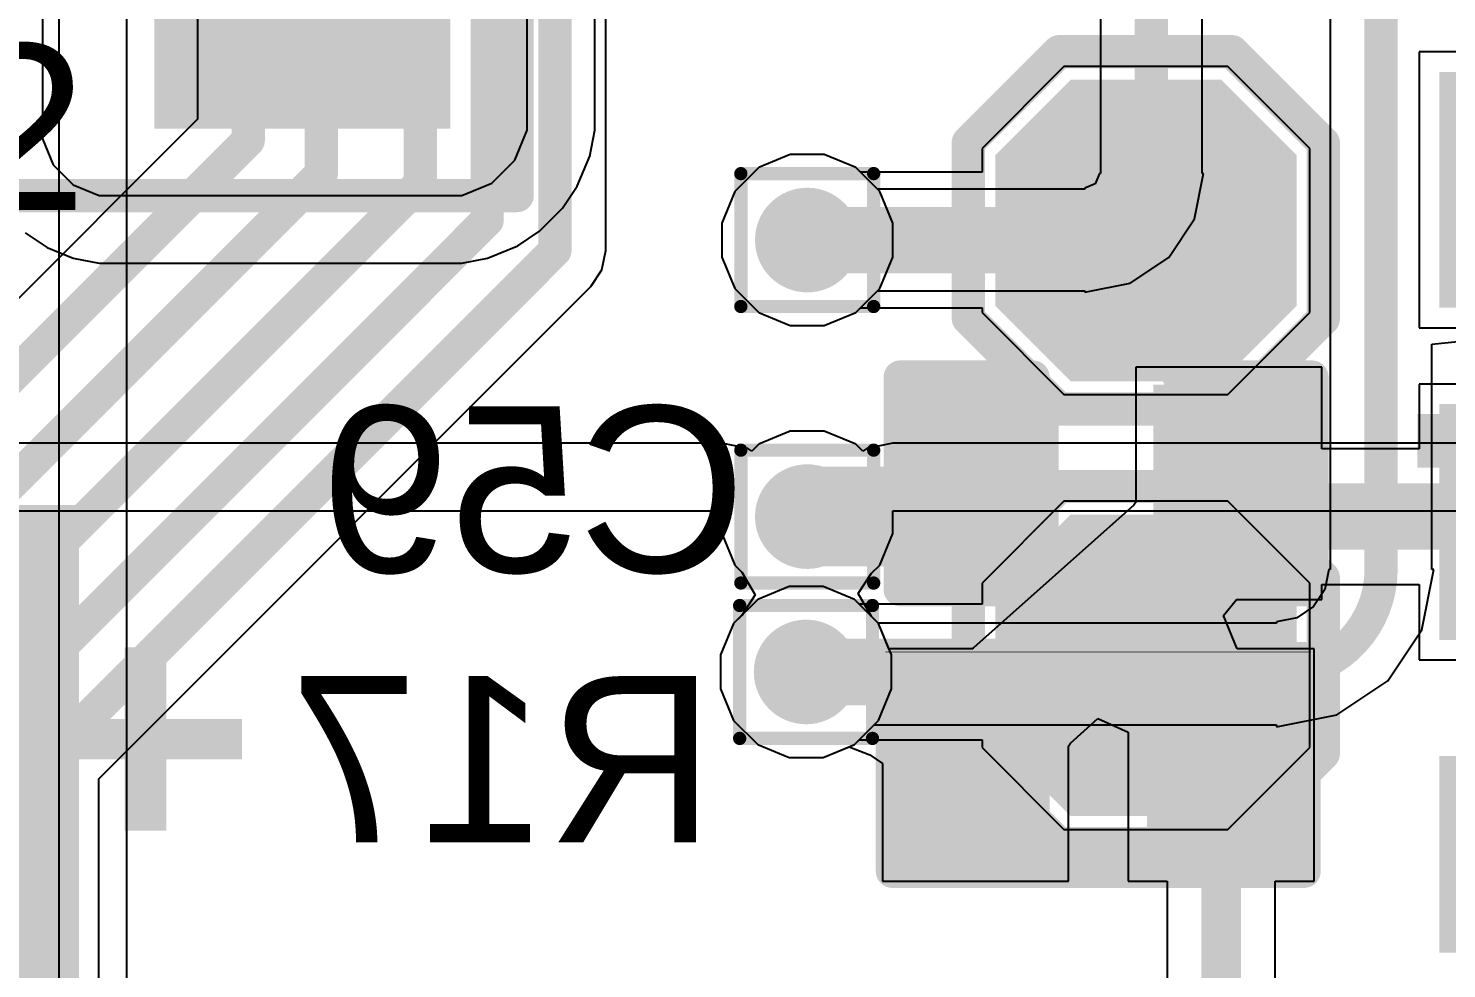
# Model space of a CAD drawing. Header units: inches. Extents: x -12 to 5355, y -7 to 5366.
# Drawn here: x 14.37 to 19.8, y 21.73 to 25.32 of the extents above; entities that cross this region are included whole.
import ezdxf

# ---------------------------------------------------------------- set-up
doc = ezdxf.new("R2010")
doc.units = ezdxf.units.IN
for name, color, linetype in [('BOTTOM LAYER', 5, 'Continuous'), ('Bottom Overlay', 54, 'Continuous'), ('Bottom Paste', 16, 'Continuous'), ('Bottom Solder', 6, 'Continuous'), ('Drill Drawing', 1, 'Continuous'), ('GROUND1', 16, 'Continuous'), ('GROUND2', 156, 'Continuous'), ('POWER', 76, 'Continuous'), ('SIGNAL', 90, 'Continuous'), ('TOP LAYER', 1, 'Continuous'), ('Top Overlay', 2, 'Continuous'), ('Top Paste', 8, 'Continuous'), ('Top Solder', 216, 'Continuous'), ('Via Holes', 16, 'Continuous')]:
    doc.layers.add(name, color=color, linetype=linetype)
doc.styles.add('Arial', font='', dxfattribs={"height": 0.2})
doc.styles.add('Arial Black_Bold', font='', dxfattribs={"height": 0.2})
doc.styles.add('Arial_Bold', font='', dxfattribs={"height": 0.2})
doc.styles.get('Arial').set_extended_font_data('Arial')
doc.styles.get('Arial Black_Bold').set_extended_font_data('Arial Black', bold=True)
doc.styles.get('Arial_Bold').set_extended_font_data('Arial', bold=True)

# ---------------------------------------------------------------- blocks, each defined once
blk = doc.blocks.new('T____________0_5___3')
at = {"layer": 'TOP LAYER'}
blk.add_hatch(color=1, dxfattribs=at).paths.add_polyline_path([(0.25, 0.5), (-0.25, 0.5), (-0.5, 0.25), (-0.5, -0.25), (-0.25, -0.5), (0.25, -0.5), (0.5, -0.25), (0.5, 0.25)])
at = {"layer": 'Top Paste'}
blk.add_hatch(color=8, dxfattribs=at).paths.add_polyline_path([(0.25, 0.5), (-0.25, 0.5), (-0.5, 0.25), (-0.5, -0.25), (-0.25, -0.5), (0.25, -0.5), (0.5, -0.25), (0.5, 0.25)])
at = {"layer": 'Top Solder'}
blk.add_hatch(color=216, dxfattribs=at).paths.add_polyline_path([(0.2881, 0.5762), (-0.2881, 0.5762), (-0.5762, 0.2881), (-0.5762, -0.2881), (-0.2881, -0.5762), (0.2881, -0.5762), (0.5762, -0.2881), (0.5762, 0.2881)])
at = {"layer": 'Top Overlay'}
for points in [[(-0.3355, 0.6795, 0.127, 0.127, 0), (-0.6819, 0.3332, 0.127, 0.127, 0)], [(-0.3355, 0.6795, 0.127, 0.127, 0), (0.3365, 0.6795, 0.127, 0.127, 0)], [(0.3365, 0.6795, 0.127, 0.127, 0), (0.6836, 0.3324, 0.127, 0.127, 0)], [(-0.6819, 0.3332, 0.127, 0.127, 0), (-0.6819, -0.3341, 0.127, 0.127, 0)], [(0.6836, 0.3324, 0.127, 0.127, 0), (0.6836, -0.3298, 0.127, 0.127, 0)], [(-0.6819, -0.3341, 0.127, 0.127, 0), (-0.3374, -0.6786, 0.127, 0.127, 0)], [(0.6836, -0.3298, 0.127, 0.127, 0), (0.3349, -0.6786, 0.127, 0.127, 0)], [(-0.3374, -0.6786, 0.127, 0.127, 0), (0.3349, -0.6786, 0.127, 0.127, 0)]]:
    blk.add_lwpolyline(points, format="xyseb", dxfattribs=at)
for points in [[(-0.3673, 0.6795, 0.0635, 0.0635, 1), (-0.3038, 0.6795, 0.0635, 0.0635, 1)], [(-0.3673, 0.6795, 0.0635, 0.0635, 1), (-0.3038, 0.6795, 0.0635, 0.0635, 1)], [(0.3047, 0.6795, 0.0635, 0.0635, 1), (0.3682, 0.6795, 0.0635, 0.0635, 1)], [(0.3047, 0.6795, 0.0635, 0.0635, 1), (0.3682, 0.6795, 0.0635, 0.0635, 1)], [(-0.7136, 0.3332, 0.0635, 0.0635, 1), (-0.6501, 0.3332, 0.0635, 0.0635, 1)], [(-0.7136, 0.3332, 0.0635, 0.0635, 1), (-0.6501, 0.3332, 0.0635, 0.0635, 1)], [(0.6519, 0.3324, 0.0635, 0.0635, 1), (0.7154, 0.3324, 0.0635, 0.0635, 1)], [(0.6519, 0.3324, 0.0635, 0.0635, 1), (0.7154, 0.3324, 0.0635, 0.0635, 1)], [(-0.7136, -0.3341, 0.0635, 0.0635, 1), (-0.6501, -0.3341, 0.0635, 0.0635, 1)], [(-0.7136, -0.3341, 0.0635, 0.0635, 1), (-0.6501, -0.3341, 0.0635, 0.0635, 1)], [(0.6519, -0.3298, 0.0635, 0.0635, 1), (0.7154, -0.3298, 0.0635, 0.0635, 1)], [(0.6519, -0.3298, 0.0635, 0.0635, 1), (0.7154, -0.3298, 0.0635, 0.0635, 1)], [(-0.3691, -0.6786, 0.0635, 0.0635, 1), (-0.3056, -0.6786, 0.0635, 0.0635, 1)], [(-0.3691, -0.6786, 0.0635, 0.0635, 1), (-0.3056, -0.6786, 0.0635, 0.0635, 1)], [(0.3031, -0.6786, 0.0635, 0.0635, 1), (0.3666, -0.6786, 0.0635, 0.0635, 1)], [(0.3031, -0.6786, 0.0635, 0.0635, 1), (0.3666, -0.6786, 0.0635, 0.0635, 1)]]:
    blk.add_lwpolyline(points, format="xyseb", close=True, dxfattribs=at)
blk = doc.blocks.new('T____________0_5___4')
at = {"layer": 'TOP LAYER'}
blk.add_hatch(color=1, dxfattribs=at).paths.add_polyline_path([(0.25, 0.5), (-0.25, 0.5), (-0.5, 0.25), (-0.5, -0.25), (-0.25, -0.5), (0.25, -0.5), (0.5, -0.25), (0.5, 0.25)])
at = {"layer": 'Top Paste'}
blk.add_hatch(color=8, dxfattribs=at).paths.add_polyline_path([(0.25, 0.5), (-0.25, 0.5), (-0.5, 0.25), (-0.5, -0.25), (-0.25, -0.5), (0.25, -0.5), (0.5, -0.25), (0.5, 0.25)])
at = {"layer": 'Top Solder'}
blk.add_hatch(color=216, dxfattribs=at).paths.add_polyline_path([(0.2881, 0.5762), (-0.2881, 0.5762), (-0.5762, 0.2881), (-0.5762, -0.2881), (-0.2881, -0.5762), (0.2881, -0.5762), (0.5762, -0.2881), (0.5762, 0.2881)])
at = {"layer": 'Top Overlay'}
for points in [[(-0.3355, 0.6795, 0.127, 0.127, 0), (-0.6819, 0.3332, 0.127, 0.127, 0)], [(-0.3355, 0.6795, 0.127, 0.127, 0), (0.3365, 0.6795, 0.127, 0.127, 0)], [(0.3365, 0.6795, 0.127, 0.127, 0), (0.6836, 0.3324, 0.127, 0.127, 0)], [(-0.6819, 0.3332, 0.127, 0.127, 0), (-0.6819, -0.3341, 0.127, 0.127, 0)], [(0.6836, 0.3324, 0.127, 0.127, 0), (0.6836, -0.3298, 0.127, 0.127, 0)], [(-0.6819, -0.3341, 0.127, 0.127, 0), (-0.3374, -0.6786, 0.127, 0.127, 0)], [(0.6836, -0.3298, 0.127, 0.127, 0), (0.3349, -0.6786, 0.127, 0.127, 0)], [(-0.3374, -0.6786, 0.127, 0.127, 0), (0.3349, -0.6786, 0.127, 0.127, 0)]]:
    blk.add_lwpolyline(points, format="xyseb", dxfattribs=at)
for points in [[(-0.3673, 0.6795, 0.0635, 0.0635, 1), (-0.3038, 0.6795, 0.0635, 0.0635, 1)], [(-0.3673, 0.6795, 0.0635, 0.0635, 1), (-0.3038, 0.6795, 0.0635, 0.0635, 1)], [(0.3047, 0.6795, 0.0635, 0.0635, 1), (0.3682, 0.6795, 0.0635, 0.0635, 1)], [(0.3047, 0.6795, 0.0635, 0.0635, 1), (0.3682, 0.6795, 0.0635, 0.0635, 1)], [(-0.7136, 0.3332, 0.0635, 0.0635, 1), (-0.6501, 0.3332, 0.0635, 0.0635, 1)], [(-0.7136, 0.3332, 0.0635, 0.0635, 1), (-0.6501, 0.3332, 0.0635, 0.0635, 1)], [(0.6519, 0.3324, 0.0635, 0.0635, 1), (0.7154, 0.3324, 0.0635, 0.0635, 1)], [(0.6519, 0.3324, 0.0635, 0.0635, 1), (0.7154, 0.3324, 0.0635, 0.0635, 1)], [(-0.7136, -0.3341, 0.0635, 0.0635, 1), (-0.6501, -0.3341, 0.0635, 0.0635, 1)], [(-0.7136, -0.3341, 0.0635, 0.0635, 1), (-0.6501, -0.3341, 0.0635, 0.0635, 1)], [(0.6519, -0.3298, 0.0635, 0.0635, 1), (0.7154, -0.3298, 0.0635, 0.0635, 1)], [(0.6519, -0.3298, 0.0635, 0.0635, 1), (0.7154, -0.3298, 0.0635, 0.0635, 1)], [(-0.3691, -0.6786, 0.0635, 0.0635, 1), (-0.3056, -0.6786, 0.0635, 0.0635, 1)], [(-0.3691, -0.6786, 0.0635, 0.0635, 1), (-0.3056, -0.6786, 0.0635, 0.0635, 1)], [(0.3031, -0.6786, 0.0635, 0.0635, 1), (0.3666, -0.6786, 0.0635, 0.0635, 1)], [(0.3031, -0.6786, 0.0635, 0.0635, 1), (0.3666, -0.6786, 0.0635, 0.0635, 1)]]:
    blk.add_lwpolyline(points, format="xyseb", close=True, dxfattribs=at)
blk = doc.blocks.new('R___0402_B_27')
at = {"layer": 'BOTTOM LAYER'}
for points in [[(-0.2413, 0.3175), (-0.2413, -0.3175), (-0.6985, -0.3175), (-0.6985, 0.3175)], [(0.6985, 0.3175), (0.6985, -0.3175), (0.2413, -0.3175), (0.2413, 0.3175)]]:
    blk.add_hatch(color=5, dxfattribs=at).paths.add_polyline_path(points)
at = {"layer": 'Bottom Paste'}
for points in [[(-0.2413, 0.3175), (-0.2413, -0.3175), (-0.6985, -0.3175), (-0.6985, 0.3175)], [(0.6985, 0.3175), (0.6985, -0.3175), (0.2413, -0.3175), (0.2413, 0.3175)]]:
    blk.add_hatch(color=16, dxfattribs=at).paths.add_polyline_path(points)
at = {"layer": 'Bottom Solder'}
for points in [[(-0.1863, 0.3725), (-0.1863, -0.3725), (-0.7535, -0.3725), (-0.7535, 0.3725)], [(0.7535, 0.3725), (0.7535, -0.3725), (0.1863, -0.3725), (0.1863, 0.3725)]]:
    blk.add_hatch(color=6, dxfattribs=at).paths.add_polyline_path(points)
at = {"layer": 'Bottom Overlay'}
for points in [[(-0.7874, -0.4064, 0.127, 0.127, 0), (-0.7874, 0.4064, 0.127, 0.127, 0)], [(-0.7874, 0.4064, 0.127, 0.127, 0), (0.7874, 0.4064, 0.127, 0.127, 0)], [(0.7874, -0.4064, 0.127, 0.127, 0), (0.7874, 0.4064, 0.127, 0.127, 0)], [(-0.8128, 0.4318, 0.00323, 0.00323, 0), (0.8128, 0.4318, 0.00323, 0.00323, 0)], [(-0.7874, -0.4064, 0.127, 0.127, 0), (0.7874, -0.4064, 0.127, 0.127, 0)]]:
    blk.add_lwpolyline(points, format="xyseb", dxfattribs=at)
for points in [[(-0.8191, 0.4064, 0.0635, 0.0635, 1), (-0.7556, 0.4064, 0.0635, 0.0635, 1)], [(-0.8191, 0.4064, 0.0635, 0.0635, 1), (-0.7556, 0.4064, 0.0635, 0.0635, 1)], [(0.7556, 0.4064, 0.0635, 0.0635, 1), (0.8191, 0.4064, 0.0635, 0.0635, 1)], [(0.7556, 0.4064, 0.0635, 0.0635, 1), (0.8191, 0.4064, 0.0635, 0.0635, 1)], [(-0.8136, 0.4318, 0.00161, 0.00161, 1), (-0.812, 0.4318, 0.00161, 0.00161, 1)], [(0.812, 0.4318, 0.00161, 0.00161, 1), (0.8136, 0.4318, 0.00161, 0.00161, 1)], [(-0.8191, -0.4064, 0.0635, 0.0635, 1), (-0.7556, -0.4064, 0.0635, 0.0635, 1)], [(-0.8191, -0.4064, 0.0635, 0.0635, 1), (-0.7556, -0.4064, 0.0635, 0.0635, 1)], [(0.7556, -0.4064, 0.0635, 0.0635, 1), (0.8191, -0.4064, 0.0635, 0.0635, 1)], [(0.7556, -0.4064, 0.0635, 0.0635, 1), (0.8191, -0.4064, 0.0635, 0.0635, 1)]]:
    blk.add_lwpolyline(points, format="xyseb", close=True, dxfattribs=at)
blk = doc.blocks.new('XFL4020_102MEC_B_32')
at = {"layer": 'BOTTOM LAYER'}
for points in [[(-1.675, 1.7), (-0.695, 1.7), (-0.695, -1.7), (-1.675, -1.7)], [(0.695, 1.7), (1.675, 1.7), (1.675, -1.7), (0.695, -1.7)]]:
    blk.add_hatch(color=5, dxfattribs=at).paths.add_polyline_path(points)
at = {"layer": 'Bottom Paste'}
for points in [[(-1.675, 1.7), (-0.695, 1.7), (-0.695, -1.7), (-1.675, -1.7)], [(0.695, 1.7), (1.675, 1.7), (1.675, -1.7), (0.695, -1.7)]]:
    blk.add_hatch(color=16, dxfattribs=at).paths.add_polyline_path(points)
at = {"layer": 'Bottom Solder'}
for points in [[(-1.7512, 1.7762), (-0.6188, 1.7762), (-0.6188, -1.7762), (-1.7512, -1.7762)], [(0.6188, 1.7762), (1.7512, 1.7762), (1.7512, -1.7762), (0.6188, -1.7762)]]:
    blk.add_hatch(color=6, dxfattribs=at).paths.add_polyline_path(points)
at = {"layer": 'Bottom Overlay'}
for points in [[(-2.032, 2.032, 0.127, 0.127, 0), (2.0066, 2.032, 0.127, 0.127, 0)], [(-2.032, 2.032, 0.127, 0.127, 0), (-2.032, -2.032, 0.127, 0.127, 0)], [(2.0066, -2.032, 0.127, 0.127, 0), (2.0066, 2.032, 0.127, 0.127, 0)], [(-2.032, -2.032, 0.127, 0.127, 0), (2.0066, -2.032, 0.127, 0.127, 0)]]:
    blk.add_lwpolyline(points, format="xyseb", dxfattribs=at)
for points in [[(-2.0638, 2.032, 0.0635, 0.0635, 1), (-2.0002, 2.032, 0.0635, 0.0635, 1)], [(-2.0638, 2.032, 0.0635, 0.0635, 1), (-2.0002, 2.032, 0.0635, 0.0635, 1)], [(1.9748, 2.032, 0.0635, 0.0635, 1), (2.0383, 2.032, 0.0635, 0.0635, 1)], [(1.9748, 2.032, 0.0635, 0.0635, 1), (2.0383, 2.032, 0.0635, 0.0635, 1)], [(-2.0637, -2.032, 0.0635, 0.0635, 1), (-2.0002, -2.032, 0.0635, 0.0635, 1)], [(-2.0637, -2.032, 0.0635, 0.0635, 1), (-2.0002, -2.032, 0.0635, 0.0635, 1)], [(1.9748, -2.032, 0.0635, 0.0635, 1), (2.0383, -2.032, 0.0635, 0.0635, 1)], [(1.9748, -2.032, 0.0635, 0.0635, 1), (2.0383, -2.032, 0.0635, 0.0635, 1)]]:
    blk.add_lwpolyline(points, format="xyseb", close=True, dxfattribs=at)
blk = doc.blocks.new('XUNPU_SMN_303_B_54')
at = {"layer": 'Bottom Solder'}
for points in [[(-2.0908, -6.0732), (-1.1892, -6.0732), (-1.1892, -7.4748), (-2.0908, -7.4748)], [(-0.8208, -6.0732), (0.0808, -6.0732), (0.0808, -7.4748), (-0.8208, -7.4748)], [(0.5242, -6.0732), (1.2758, -6.0732), (1.2758, -7.4748), (0.5242, -7.4748)]]:
    blk.add_hatch(color=6, dxfattribs=at).paths.add_polyline_path(points)
blk = doc.blocks.new('DO_214AC_SMA__55')
at = {"layer": 'TOP LAYER'}
blk.add_hatch(color=1, dxfattribs=at).paths.add_polyline_path([(1.3778, 1.1516), (3.3778, 1.1516), (3.3778, -0.9484), (1.3778, -0.9484)])
at = {"layer": 'Top Paste'}
blk.add_hatch(color=8, dxfattribs=at).paths.add_polyline_path([(1.3778, 1.1516), (3.3778, 1.1516), (3.3778, -0.9484), (1.3778, -0.9484)])
at = {"layer": 'Top Solder'}
blk.add_hatch(color=216, dxfattribs=at).paths.add_polyline_path([(1.3016, 1.2278), (3.454, 1.2278), (3.454, -1.0246), (1.3016, -1.0246)])
at = {"layer": 'Top Overlay', "style": 'Arial_Bold'}
blk.add_text('+', height=1, rotation=90, dxfattribs=at).set_placement((4.191, -0.0762))
blk = doc.blocks.new('____0402_B_57')
at = {"layer": 'BOTTOM LAYER'}
for points in [[(-0.2413, 0.3175), (-0.2413, -0.3175), (-0.6985, -0.3175), (-0.6985, 0.3175)], [(0.6985, 0.3175), (0.6985, -0.3175), (0.2413, -0.3175), (0.2413, 0.3175)]]:
    blk.add_hatch(color=5, dxfattribs=at).paths.add_polyline_path(points)
at = {"layer": 'Bottom Paste'}
for points in [[(-0.2413, 0.3175), (-0.2413, -0.3175), (-0.6985, -0.3175), (-0.6985, 0.3175)], [(0.6985, 0.3175), (0.6985, -0.3175), (0.2413, -0.3175), (0.2413, 0.3175)]]:
    blk.add_hatch(color=16, dxfattribs=at).paths.add_polyline_path(points)
at = {"layer": 'Bottom Solder'}
for points in [[(-0.1813, 0.3775), (-0.1813, -0.3775), (-0.7585, -0.3775), (-0.7585, 0.3775)], [(0.7585, 0.3775), (0.7585, -0.3775), (0.1813, -0.3775), (0.1813, 0.3775)]]:
    blk.add_hatch(color=6, dxfattribs=at).paths.add_polyline_path(points)
at = {"layer": 'Bottom Overlay'}
for points in [[(-0.7874, -0.4064, 0.127, 0.127, 0), (-0.7874, 0.4064, 0.127, 0.127, 0)], [(-0.7874, 0.4064, 0.127, 0.127, 0), (-0.2794, 0.4064, 0.127, 0.127, 0)], [(0.2794, 0.4064, 0.127, 0.127, 0), (0.7874, 0.4064, 0.127, 0.127, 0)], [(0.7874, -0.4064, 0.127, 0.127, 0), (0.7874, 0.4064, 0.127, 0.127, 0)], [(-0.7874, -0.4064, 0.127, 0.127, 0), (-0.2794, -0.4064, 0.127, 0.127, 0)], [(0.2794, -0.4064, 0.127, 0.127, 0), (0.7874, -0.4064, 0.127, 0.127, 0)]]:
    blk.add_lwpolyline(points, format="xyseb", dxfattribs=at)
for points in [[(-0.8191, 0.4064, 0.0635, 0.0635, 1), (-0.7556, 0.4064, 0.0635, 0.0635, 1)], [(-0.8191, 0.4064, 0.0635, 0.0635, 1), (-0.7556, 0.4064, 0.0635, 0.0635, 1)], [(-0.3111, 0.4064, 0.0635, 0.0635, 1), (-0.2477, 0.4064, 0.0635, 0.0635, 1)], [(0.2477, 0.4064, 0.0635, 0.0635, 1), (0.3111, 0.4064, 0.0635, 0.0635, 1)], [(0.7556, 0.4064, 0.0635, 0.0635, 1), (0.8191, 0.4064, 0.0635, 0.0635, 1)], [(0.7556, 0.4064, 0.0635, 0.0635, 1), (0.8191, 0.4064, 0.0635, 0.0635, 1)], [(-0.8191, -0.4064, 0.0635, 0.0635, 1), (-0.7556, -0.4064, 0.0635, 0.0635, 1)], [(-0.8191, -0.4064, 0.0635, 0.0635, 1), (-0.7556, -0.4064, 0.0635, 0.0635, 1)], [(-0.3111, -0.4064, 0.0635, 0.0635, 1), (-0.2477, -0.4064, 0.0635, 0.0635, 1)], [(0.2477, -0.4064, 0.0635, 0.0635, 1), (0.3111, -0.4064, 0.0635, 0.0635, 1)], [(0.7556, -0.4064, 0.0635, 0.0635, 1), (0.8191, -0.4064, 0.0635, 0.0635, 1)], [(0.7556, -0.4064, 0.0635, 0.0635, 1), (0.8191, -0.4064, 0.0635, 0.0635, 1)]]:
    blk.add_lwpolyline(points, format="xyseb", close=True, dxfattribs=at)

msp = doc.modelspace()

# ---------------------------------------------------------------- hatches: boundary and pattern name
at = {"layer": 'BOTTOM LAYER'}
h = msp.add_hatch(color=5, dxfattribs=at)
edge = h.paths.add_edge_path()
edge.add_arc((17.3527, 24.511), 0.2, 0, 360)
h = msp.add_hatch(color=5, dxfattribs=at)
edge = h.paths.add_edge_path()
edge.add_arc((17.3527, 23.4539), 0.2, 0, 360)
h = msp.add_hatch(color=5, dxfattribs=at)
edge = h.paths.add_edge_path()
edge.add_arc((17.3482, 22.86), 0.2, 0, 360)
at = {"layer": 'GROUND1'}
h = msp.add_hatch(color=16, dxfattribs=at)
edge = h.paths.add_edge_path()
edge.add_arc((17.3527, 24.511), 0.2, 0, 360)
h = msp.add_hatch(color=16, dxfattribs=at)
edge = h.paths.add_edge_path()
edge.add_arc((17.3527, 23.4539), 0.2, 0, 360)
h = msp.add_hatch(color=16, dxfattribs=at)
edge = h.paths.add_edge_path()
edge.add_arc((17.3482, 22.86), 0.2, 0, 360)
at = {"layer": 'GROUND2'}
h = msp.add_hatch(color=156, dxfattribs=at)
edge = h.paths.add_edge_path()
edge.add_arc((17.3527, 24.511), 0.2, 0, 360)
h = msp.add_hatch(color=156, dxfattribs=at)
edge = h.paths.add_edge_path()
edge.add_arc((17.3527, 23.4539), 0.2, 0, 360)
h = msp.add_hatch(color=156, dxfattribs=at)
edge = h.paths.add_edge_path()
edge.add_arc((17.3482, 22.86), 0.2, 0, 360)
at = {"layer": 'POWER'}
h = msp.add_hatch(color=76, dxfattribs=at)
edge = h.paths.add_edge_path()
edge.add_arc((17.3527, 24.511), 0.2, 0, 360)
h = msp.add_hatch(color=76, dxfattribs=at)
edge = h.paths.add_edge_path()
edge.add_arc((17.3527, 23.4539), 0.2, 0, 360)
h = msp.add_hatch(color=76, dxfattribs=at)
edge = h.paths.add_edge_path()
edge.add_arc((17.3482, 22.86), 0.2, 0, 360)
at = {"layer": 'SIGNAL'}
h = msp.add_hatch(color=90, dxfattribs=at)
edge = h.paths.add_edge_path()
edge.add_arc((17.3527, 24.511), 0.2, 0, 360)
h = msp.add_hatch(color=90, dxfattribs=at)
edge = h.paths.add_edge_path()
edge.add_arc((17.3527, 23.4539), 0.2, 0, 360)
h = msp.add_hatch(color=90, dxfattribs=at)
edge = h.paths.add_edge_path()
edge.add_arc((17.3482, 22.86), 0.2, 0, 360)
at = {"layer": 'TOP LAYER'}
h = msp.add_hatch(color=1, dxfattribs=at)
edge = h.paths.add_edge_path()
edge.add_arc((17.3527, 24.511), 0.2, 0, 360)
h = msp.add_hatch(color=1, dxfattribs=at)
edge = h.paths.add_edge_path()
edge.add_arc((17.3527, 23.4539), 0.2, 0, 360)
h = msp.add_hatch(color=1, dxfattribs=at)
edge = h.paths.add_edge_path()
edge.add_arc((17.3482, 22.86), 0.2, 0, 360)
at = {"layer": 'Via Holes'}
h = msp.add_hatch(color=7, dxfattribs=at)
edge = h.paths.add_edge_path()
edge.add_arc((17.3527, 24.511), 0.1, 0, 360)
h = msp.add_hatch(color=7, dxfattribs=at)
edge = h.paths.add_edge_path()
edge.add_arc((17.3527, 23.4539), 0.1, 0, 360)
h = msp.add_hatch(color=7, dxfattribs=at)
edge = h.paths.add_edge_path()
edge.add_arc((17.3482, 22.86), 0.1, 0, 360)

# ---------------------------------------------------------------- linework, layer by layer
at = {"layer": 'BOTTOM LAYER'}
for p, q in [((16.2814, 24.9936), (16.2814, 30.72)), ((16.5404, 24.9936), (16.5404, 30.72)), ((14.4272, 28.5496), (14.4272, 24.952)), ((21.2478, 25.2299), (19.6938, 25.2299)), ((19.6938, 25.2299), (19.6938, 24.1759)), ((16.2814, 24.9314), (16.2814, 24.9936)), ((16.2814, 24.9936), (16.2814, 24.9936)), ((16.5404, 24.9314), (16.5404, 24.9936)), ((16.5404, 24.9936), (16.5404, 24.9936)), ((14.4272, 24.952), (14.4272, 24.8981)), ((16.2338, 24.8166), (16.2814, 24.9314)), ((16.5207, 24.8323), (16.5404, 24.9314)), ((14.4272, 24.8981), (14.4684, 24.7985)), ((14.4684, 24.7985), (14.5446, 24.7224)), ((16.1459, 24.7287), (16.2338, 24.8166)), ((16.4731, 24.7175), (16.5207, 24.8323)), ((17.2876, 24.838), (17.1675, 24.7882)), ((17.4177, 24.838), (17.2876, 24.838)), ((17.5379, 24.7882), (17.4177, 24.838)), ((17.1675, 24.7882), (17.0755, 24.6962)), ((17.6299, 24.6962), (17.5379, 24.7882)), ((14.5446, 24.7224), (14.6442, 24.6811)), ((16.0311, 24.6811), (16.1459, 24.7287)), ((16.417, 24.6335), (16.4731, 24.7175)), ((17.0755, 24.6962), (17.0257, 24.576)), ((17.6797, 24.576), (17.6299, 24.6962)), ((14.6442, 24.6811), (14.698, 24.6811)), ((14.698, 24.6811), (14.698, 24.6811)), ((14.698, 24.6811), (15.9689, 24.6811)), ((15.9689, 24.6811), (16.0311, 24.6811)), ((16.3291, 24.5456), (16.417, 24.6335)), ((17.0257, 24.576), (17.0257, 24.446)), ((17.6797, 24.446), (17.6797, 24.576)), ((14.3615, 24.5392), (14.4455, 24.4831)), ((16.245, 24.4894), (16.3291, 24.5456)), ((14.4455, 24.4831), (14.4455, 24.4831)), ((14.4455, 24.4831), (14.5451, 24.4419)), ((16.1302, 24.4419), (16.245, 24.4894)), ((14.5451, 24.4419), (14.6442, 24.4221)), ((14.6442, 24.4221), (14.6981, 24.4221)), ((14.6981, 24.4221), (15.9689, 24.4221)), ((15.9689, 24.4221), (16.0311, 24.4221)), ((16.0311, 24.4221), (16.1302, 24.4419)), ((16.1302, 24.4419), (16.1302, 24.4419)), ((17.0257, 24.446), (17.0755, 24.3258)), ((17.6299, 24.3258), (17.6797, 24.446)), ((17.0755, 24.3258), (17.1675, 24.2338)), ((17.5379, 24.2338), (17.6299, 24.3258)), ((17.1675, 24.2338), (17.2876, 24.184)), ((17.4177, 24.184), (17.5379, 24.2338)), ((17.2876, 24.184), (17.4177, 24.184)), ((19.6938, 24.1759), (21.2478, 24.1759)), ((19.3212, 24.0254), (18.61, 24.0254)), ((18.61, 24.0254), (18.61, 23.509)), ((19.3212, 23.7128), (19.3212, 24.0254)), ((21.2478, 23.9599), (19.6938, 23.9599)), ((19.6938, 23.9599), (19.6938, 23.7128)), ((19.6938, 23.7128), (19.3212, 23.7128)), ((18.6024, 23.4973), (17.9889, 22.952)), ((18.61, 23.509), (18.6024, 23.4973)), ((17.2832, 23.187), (17.163, 23.1372)), ((17.4132, 23.187), (17.2832, 23.187)), ((17.5334, 23.1372), (17.4132, 23.187)), ((19.3212, 23.1364), (19.3212, 23.1949)), ((19.3212, 23.1949), (19.6938, 23.1949)), ((19.6938, 23.1949), (19.6938, 22.9059)), ((17.163, 23.1372), (17.071, 23.0452)), ((17.6254, 23.0452), (17.5334, 23.1372)), ((18.9443, 23.0759), (18.9951, 23.1364)), ((18.9951, 23.1364), (19.3212, 23.1364)), ((18.9976, 22.9489), (18.9443, 23.0759)), ((17.071, 23.0452), (17.0212, 22.925)), ((17.6653, 22.9489), (17.6254, 23.0452)), ((17.9866, 22.9489), (17.6653, 22.9489)), ((17.9889, 22.952), (17.9866, 22.9489)), ((19.2913, 22.9489), (18.9976, 22.9489)), ((19.2913, 22.0599), (19.2913, 22.9489)), ((17.0212, 22.925), (17.0212, 22.795)), ((19.6938, 22.9059), (21.2478, 22.9059)), ((17.0212, 22.795), (17.071, 22.6748)), ((18.3591, 22.588), (18.4642, 22.6815)), ((18.4642, 22.6815), (18.5801, 22.6294)), ((17.071, 22.6748), (17.163, 22.5828)), ((18.5801, 22.6294), (18.5801, 22.0599)), ((17.163, 22.5828), (17.2832, 22.533)), ((17.4132, 22.533), (17.5133, 22.5744)), ((17.5133, 22.5744), (17.5917, 22.5431)), ((18.3515, 22.5763), (18.3591, 22.588)), ((18.3515, 22.0599), (18.3515, 22.5763)), ((17.2832, 22.533), (17.4132, 22.533)), ((17.5917, 22.5431), (17.6403, 22.51)), ((17.6403, 22.51), (17.6403, 22.0599)), ((17.6403, 22.0599), (18.3515, 22.0599)), ((18.5801, 22.0599), (18.7287, 22.0599)), ((18.7287, 22.0599), (18.7287, 21.429)), ((19.1427, 21.429), (19.1427, 22.0599)), ((19.1427, 22.0599), (19.2913, 22.0599))]:
    msp.add_line(p, q, dxfattribs=at)
for points in [[(18.8005, 23.3269, 0.254, 0.254, 0), (18.9656, 23.5809, 0.254, 0.254, 0)], [(17.3527, 23.4539, 0.381, 0.381, 0), (18.0074, 23.4539, 0.381, 0.381, 0)], [(18.9656, 23.4539, 0.254, 0.254, 0), (20.4498, 23.4539, 0.254, 0.254, 0)], [(18.161, 22.7584, 0.254, 0.254, 0), (18.8005, 23.3269, 0.254, 0.254, 0)], [(17.9959, 22.5044, 0.254, 0.254, 0), (18.161, 22.7584, 0.254, 0.254, 0)], [(18.9357, 21.429, 0.152, 0.152, 0), (18.9357, 22.5044, 0.152, 0.152, 0)]]:
    msp.add_lwpolyline(points, format="xyseb", dxfattribs=at)
for points in [[(18.9021, 23.5809, 0.127, 0.127, 1), (19.0291, 23.5809, 0.127, 0.127, 1)], [(17.2574, 23.4539, 0.1905, 0.1905, 1), (17.4479, 23.4539, 0.1905, 0.1905, 1)], [(17.9121, 23.4539, 0.1905, 0.1905, 1), (18.1026, 23.4539, 0.1905, 0.1905, 1)], [(18.9021, 23.4539, 0.127, 0.127, 1), (19.0291, 23.4539, 0.127, 0.127, 1)], [(18.737, 23.3269, 0.127, 0.127, 1), (18.864, 23.3269, 0.127, 0.127, 1)], [(18.737, 23.3269, 0.127, 0.127, 1), (18.864, 23.3269, 0.127, 0.127, 1)], [(18.0975, 22.7584, 0.127, 0.127, 1), (18.2245, 22.7584, 0.127, 0.127, 1)], [(18.0975, 22.7584, 0.127, 0.127, 1), (18.2245, 22.7584, 0.127, 0.127, 1)], [(17.9324, 22.5044, 0.127, 0.127, 1), (18.0594, 22.5044, 0.127, 0.127, 1)], [(18.8977, 22.5044, 0.076, 0.076, 1), (18.9737, 22.5044, 0.076, 0.076, 1)]]:
    msp.add_lwpolyline(points, format="xyseb", close=True, dxfattribs=at)
at = {"layer": 'Drill Drawing'}
for points in [[(17.0987, 24.765, 0.0508, 0.0508, 0), (17.6067, 24.765, 0.0508, 0.0508, 0)], [(17.0987, 24.257, 0.0508, 0.0508, 0), (17.0987, 24.765, 0.0508, 0.0508, 0)], [(17.6067, 24.257, 0.0508, 0.0508, 0), (17.6067, 24.765, 0.0508, 0.0508, 0)], [(17.0987, 24.257, 0.0508, 0.0508, 0), (17.6067, 24.257, 0.0508, 0.0508, 0)], [(17.0987, 23.7079, 0.0508, 0.0508, 0), (17.6067, 23.7079, 0.0508, 0.0508, 0)], [(17.0987, 23.1999, 0.0508, 0.0508, 0), (17.0987, 23.7079, 0.0508, 0.0508, 0)], [(17.6067, 23.1999, 0.0508, 0.0508, 0), (17.6067, 23.7079, 0.0508, 0.0508, 0)], [(17.0987, 23.1999, 0.0508, 0.0508, 0), (17.6067, 23.1999, 0.0508, 0.0508, 0)], [(17.0942, 23.114, 0.0508, 0.0508, 0), (17.6022, 23.114, 0.0508, 0.0508, 0)], [(17.0942, 22.606, 0.0508, 0.0508, 0), (17.0942, 23.114, 0.0508, 0.0508, 0)], [(17.6022, 22.606, 0.0508, 0.0508, 0), (17.6022, 23.114, 0.0508, 0.0508, 0)], [(17.0942, 22.606, 0.0508, 0.0508, 0), (17.6022, 22.606, 0.0508, 0.0508, 0)]]:
    msp.add_lwpolyline(points, format="xyseb", dxfattribs=at)
for points in [[(17.086, 24.765, 0.0254, 0.0254, 1), (17.1114, 24.765, 0.0254, 0.0254, 1)], [(17.086, 24.765, 0.0254, 0.0254, 1), (17.1114, 24.765, 0.0254, 0.0254, 1)], [(17.594, 24.765, 0.0254, 0.0254, 1), (17.6194, 24.765, 0.0254, 0.0254, 1)], [(17.594, 24.765, 0.0254, 0.0254, 1), (17.6194, 24.765, 0.0254, 0.0254, 1)], [(17.086, 24.257, 0.0254, 0.0254, 1), (17.1114, 24.257, 0.0254, 0.0254, 1)], [(17.086, 24.257, 0.0254, 0.0254, 1), (17.1114, 24.257, 0.0254, 0.0254, 1)], [(17.594, 24.257, 0.0254, 0.0254, 1), (17.6194, 24.257, 0.0254, 0.0254, 1)], [(17.594, 24.257, 0.0254, 0.0254, 1), (17.6194, 24.257, 0.0254, 0.0254, 1)], [(17.086, 23.7079, 0.0254, 0.0254, 1), (17.1114, 23.7079, 0.0254, 0.0254, 1)], [(17.086, 23.7079, 0.0254, 0.0254, 1), (17.1114, 23.7079, 0.0254, 0.0254, 1)], [(17.594, 23.7079, 0.0254, 0.0254, 1), (17.6194, 23.7079, 0.0254, 0.0254, 1)], [(17.594, 23.7079, 0.0254, 0.0254, 1), (17.6194, 23.7079, 0.0254, 0.0254, 1)], [(17.086, 23.1999, 0.0254, 0.0254, 1), (17.1114, 23.1999, 0.0254, 0.0254, 1)], [(17.086, 23.1999, 0.0254, 0.0254, 1), (17.1114, 23.1999, 0.0254, 0.0254, 1)], [(17.594, 23.1999, 0.0254, 0.0254, 1), (17.6194, 23.1999, 0.0254, 0.0254, 1)], [(17.594, 23.1999, 0.0254, 0.0254, 1), (17.6194, 23.1999, 0.0254, 0.0254, 1)], [(17.0815, 23.114, 0.0254, 0.0254, 1), (17.1069, 23.114, 0.0254, 0.0254, 1)], [(17.0815, 23.114, 0.0254, 0.0254, 1), (17.1069, 23.114, 0.0254, 0.0254, 1)], [(17.5895, 23.114, 0.0254, 0.0254, 1), (17.6149, 23.114, 0.0254, 0.0254, 1)], [(17.5895, 23.114, 0.0254, 0.0254, 1), (17.6149, 23.114, 0.0254, 0.0254, 1)], [(17.0815, 22.606, 0.0254, 0.0254, 1), (17.1069, 22.606, 0.0254, 0.0254, 1)], [(17.0815, 22.606, 0.0254, 0.0254, 1), (17.1069, 22.606, 0.0254, 0.0254, 1)], [(17.5895, 22.606, 0.0254, 0.0254, 1), (17.6149, 22.606, 0.0254, 0.0254, 1)], [(17.5895, 22.606, 0.0254, 0.0254, 1), (17.6149, 22.606, 0.0254, 0.0254, 1)]]:
    msp.add_lwpolyline(points, format="xyseb", close=True, dxfattribs=at)
at = {"layer": 'GROUND1'}
for p, q in [((17.2876, 24.838), (17.1675, 24.7882)), ((17.4177, 24.838), (17.2876, 24.838)), ((17.5379, 24.7882), (17.4177, 24.838)), ((17.1675, 24.7882), (17.0755, 24.6962)), ((17.6299, 24.6962), (17.5379, 24.7882)), ((17.0755, 24.6962), (17.0257, 24.576)), ((17.6797, 24.576), (17.6299, 24.6962)), ((17.0257, 24.576), (17.0257, 24.446)), ((17.6797, 24.446), (17.6797, 24.576)), ((17.0257, 24.446), (17.0755, 24.3258)), ((17.6299, 24.3258), (17.6797, 24.446)), ((17.0755, 24.3258), (17.1675, 24.2338)), ((17.5379, 24.2338), (17.6299, 24.3258)), ((17.1675, 24.2338), (17.2876, 24.184)), ((17.4177, 24.184), (17.5379, 24.2338)), ((17.2876, 24.184), (17.4177, 24.184)), ((17.2832, 23.187), (17.163, 23.1372)), ((17.4132, 23.187), (17.2832, 23.187)), ((17.5334, 23.1372), (17.4132, 23.187)), ((17.163, 23.1372), (17.071, 23.0452)), ((17.6254, 23.0452), (17.5334, 23.1372)), ((17.071, 23.0452), (17.0212, 22.925)), ((17.6752, 22.925), (17.6254, 23.0452)), ((17.0212, 22.925), (17.0212, 22.795)), ((17.6752, 22.795), (17.6752, 22.925)), ((17.0212, 22.795), (17.071, 22.6748)), ((17.6254, 22.6748), (17.6752, 22.795)), ((17.071, 22.6748), (17.163, 22.5828)), ((17.5334, 22.5828), (17.6254, 22.6748)), ((17.163, 22.5828), (17.2832, 22.533)), ((17.4132, 22.533), (17.5334, 22.5828)), ((17.2832, 22.533), (17.4132, 22.533))]:
    msp.add_line(p, q, dxfattribs=at)
at = {"layer": 'GROUND2'}
for p, q in [((17.2876, 24.838), (17.1675, 24.7882)), ((17.4177, 24.838), (17.2876, 24.838)), ((17.5379, 24.7882), (17.4177, 24.838)), ((17.1675, 24.7882), (17.0755, 24.6962)), ((17.6299, 24.6962), (17.5379, 24.7882)), ((17.0755, 24.6962), (17.0257, 24.576)), ((17.6797, 24.576), (17.6299, 24.6962)), ((17.0257, 24.576), (17.0257, 24.446)), ((17.6797, 24.446), (17.6797, 24.576)), ((17.0257, 24.446), (17.0755, 24.3258)), ((17.6299, 24.3258), (17.6797, 24.446)), ((17.0755, 24.3258), (17.1675, 24.2338)), ((17.5379, 24.2338), (17.6299, 24.3258)), ((17.1675, 24.2338), (17.2876, 24.184)), ((17.4177, 24.184), (17.5379, 24.2338)), ((17.2876, 24.184), (17.4177, 24.184)), ((17.2832, 23.187), (17.163, 23.1372)), ((17.4132, 23.187), (17.2832, 23.187)), ((17.5334, 23.1372), (17.4132, 23.187)), ((17.163, 23.1372), (17.071, 23.0452)), ((17.6254, 23.0452), (17.5334, 23.1372)), ((17.071, 23.0452), (17.0212, 22.925)), ((17.6752, 22.925), (17.6254, 23.0452)), ((17.0212, 22.925), (17.0212, 22.795)), ((17.6752, 22.795), (17.6752, 22.925)), ((17.0212, 22.795), (17.071, 22.6748)), ((17.6254, 22.6748), (17.6752, 22.795)), ((17.071, 22.6748), (17.163, 22.5828)), ((17.5334, 22.5828), (17.6254, 22.6748)), ((17.163, 22.5828), (17.2832, 22.533)), ((17.4132, 22.533), (17.5334, 22.5828)), ((17.2832, 22.533), (17.4132, 22.533))]:
    msp.add_line(p, q, dxfattribs=at)
at = {"layer": 'POWER'}
for p, q in [((17.2876, 24.838), (17.1675, 24.7882)), ((17.4177, 24.838), (17.2876, 24.838)), ((17.5379, 24.7882), (17.4177, 24.838)), ((17.1675, 24.7882), (17.0755, 24.6962)), ((17.6299, 24.6962), (17.5379, 24.7882)), ((17.0755, 24.6962), (17.0257, 24.576)), ((17.6797, 24.576), (17.6299, 24.6962)), ((17.0257, 24.576), (17.0257, 24.446)), ((17.6797, 24.446), (17.6797, 24.576)), ((17.0257, 24.446), (17.0755, 24.3258)), ((17.6299, 24.3258), (17.6797, 24.446)), ((17.0755, 24.3258), (17.1675, 24.2338)), ((17.5379, 24.2338), (17.6299, 24.3258)), ((17.1675, 24.2338), (17.2876, 24.184)), ((17.4177, 24.184), (17.5379, 24.2338)), ((17.2876, 24.184), (17.4177, 24.184)), ((17.2876, 23.7809), (17.1675, 23.7311)), ((17.4177, 23.7809), (17.2876, 23.7809)), ((17.5379, 23.7311), (17.4177, 23.7809)), ((17.0257, 23.7344), (11.0137, 23.7344)), ((17.1248, 23.7147), (17.0257, 23.7344)), ((17.1405, 23.7041), (17.1248, 23.7147)), ((17.1675, 23.7311), (17.1405, 23.7041)), ((17.5649, 23.7041), (17.5379, 23.7311)), ((17.5806, 23.7147), (17.5649, 23.7041)), ((17.6797, 23.7344), (17.5806, 23.7147)), ((24.511, 23.7344), (17.6797, 23.7344)), ((11.0112, 23.4754), (17.0257, 23.4754)), ((17.0257, 23.4754), (17.0257, 23.3888)), ((17.6797, 23.3888), (17.6797, 23.4754)), ((17.6797, 23.4754), (24.511, 23.4754)), ((17.0257, 23.3888), (17.0755, 23.2686)), ((17.6299, 23.2686), (17.6797, 23.3888)), ((17.0755, 23.2686), (17.102, 23.2421)), ((17.102, 23.2421), (17.153, 23.1544)), ((17.5479, 23.1594), (17.5989, 23.2377)), ((17.5989, 23.2377), (17.6299, 23.2686)), ((17.153, 23.1544), (17.102, 23.0762)), ((17.5989, 23.0717), (17.5479, 23.1594)), ((17.102, 23.0762), (17.071, 23.0452)), ((17.6254, 23.0452), (17.5989, 23.0717)), ((17.071, 23.0452), (17.0212, 22.925)), ((17.6752, 22.925), (17.6254, 23.0452)), ((17.0212, 22.925), (17.0212, 22.795)), ((17.6752, 22.795), (17.6752, 22.925)), ((17.0212, 22.795), (17.071, 22.6748)), ((17.6254, 22.6748), (17.6752, 22.795)), ((17.071, 22.6748), (17.163, 22.5828)), ((17.5334, 22.5828), (17.6254, 22.6748)), ((17.163, 22.5828), (17.2832, 22.533)), ((17.4132, 22.533), (17.5334, 22.5828)), ((17.2832, 22.533), (17.4132, 22.533))]:
    msp.add_line(p, q, dxfattribs=at)
at = {"layer": 'SIGNAL'}
for p, q in [((19.3533, 30.3806), (19.3533, 23.2513)), ((15.0204, 30.1674), (15.0204, 24.9725)), ((16.5818, 24.4709), (16.5818, 29.9526)), ((18.4748, 29.9578), (18.4748, 24.765)), ((18.8632, 24.765), (18.8632, 29.9578)), ((15.0204, 24.9725), (13.1431, 23.0951)), ((17.2876, 24.838), (17.1675, 24.7882)), ((17.4177, 24.838), (17.2876, 24.838)), ((17.5379, 24.7882), (17.4177, 24.838)), ((17.1675, 24.7882), (17.0755, 24.6962)), ((17.6209, 24.7052), (17.5379, 24.7882)), ((18.47, 24.765), (18.4539, 24.7261)), ((18.4748, 24.765), (18.47, 24.765)), ((18.8337, 24.5916), (18.8682, 24.765)), ((18.8682, 24.765), (18.8632, 24.765)), ((17.0755, 24.6962), (17.0257, 24.576)), ((18.415, 24.7052), (17.6209, 24.7052)), ((18.4539, 24.7261), (18.415, 24.71)), ((18.415, 24.71), (18.415, 24.7052)), ((17.0257, 24.576), (17.0257, 24.446)), ((18.7355, 24.4445), (18.8337, 24.5916)), ((16.567, 24.3966), (16.5818, 24.4709)), ((17.0257, 24.446), (17.0755, 24.3258)), ((18.5884, 24.3463), (18.7355, 24.4445)), ((16.5249, 24.3335), (16.567, 24.3966)), ((14.643, 22.4517), (16.5249, 24.3335)), ((17.0755, 24.3258), (17.1675, 24.2338)), ((17.5379, 24.2338), (17.6209, 24.3168)), ((17.6209, 24.3168), (18.415, 24.3168)), ((18.415, 24.3118), (18.5884, 24.3463)), ((18.415, 24.3168), (18.415, 24.3118)), ((17.1675, 24.2338), (17.2876, 24.184)), ((17.4177, 24.184), (17.5379, 24.2338)), ((17.2876, 24.184), (17.4177, 24.184)), ((19.7418, 24.113), (19.8668, 24.1253)), ((19.7418, 23.2513), (19.7418, 24.113)), ((19.3482, 23.2513), (19.333, 23.1748)), ((19.3533, 23.2513), (19.3482, 23.2513)), ((19.7038, 23.0211), (19.7496, 23.2513)), ((19.7496, 23.2513), (19.7418, 23.2513)), ((17.2832, 23.187), (17.163, 23.1372)), ((17.4132, 23.187), (17.2832, 23.187)), ((17.5334, 23.1372), (17.4132, 23.187)), ((19.333, 23.1748), (19.2896, 23.1098)), ((17.163, 23.1372), (17.071, 23.0452)), ((17.6245, 23.0461), (17.5334, 23.1372)), ((19.2247, 23.0665), (19.1481, 23.0512)), ((19.2896, 23.1098), (19.2247, 23.0665)), ((17.071, 23.0452), (17.0212, 22.925)), ((19.1481, 23.0461), (17.6245, 23.0461)), ((19.1481, 23.0512), (19.1481, 23.0461)), ((19.5734, 22.826), (19.7038, 23.0211)), ((17.0212, 22.925), (17.0212, 22.795)), ((17.0212, 22.795), (17.071, 22.6748)), ((19.3783, 22.6956), (19.5734, 22.826)), ((19.1481, 22.6498), (19.3783, 22.6956)), ((17.071, 22.6748), (17.163, 22.5828)), ((17.5334, 22.5828), (17.6083, 22.6576)), ((17.6083, 22.6576), (19.1481, 22.6576)), ((19.1481, 22.6576), (19.1481, 22.6498)), ((17.163, 22.5828), (17.2832, 22.533)), ((17.4132, 22.533), (17.5334, 22.5828)), ((17.2832, 22.533), (17.4132, 22.533)), ((14.643, 16.7248), (14.643, 22.4517))]:
    msp.add_line(p, q, dxfattribs=at)
for points in [[(15.2146, 24.892, 0.127, 0.127, 0), (15.2146, 39.3343, 0.127, 0.127, 0)], [(15.494, 24.765, 0.127, 0.127, 0), (15.494, 38.8366, 0.127, 0.127, 0)], [(15.8729, 24.7284, 0.127, 0.127, 0), (15.8729, 38.1233, 0.127, 0.127, 0)], [(19.5476, 23.2513, 0.127, 0.127, 0), (19.5476, 30.6488, 0.127, 0.127, 0)], [(16.1282, 24.5864, 0.127, 0.127, 0), (16.1282, 30.2713, 0.127, 0.127, 0)], [(18.669, 24.765, 0.127, 0.127, 0), (18.669, 30.226, 0.127, 0.127, 0)], [(16.3876, 24.4709, 0.127, 0.127, 0), (16.3876, 29.9526, 0.127, 0.127, 0)], [(13.2804, 22.9578, 0.127, 0.127, 0), (15.2146, 24.892, 0.127, 0.127, 0)], [(13.5852, 22.8562, 0.127, 0.127, 0), (15.494, 24.765, 0.127, 0.127, 0)], [(13.89, 22.7454, 0.127, 0.127, 0), (15.8729, 24.7284, 0.127, 0.127, 0)], [(18.669, 24.765, 0.127, 0.127, -0.414214), (18.415, 24.511, 0.127, 0.127, 0)], [(14.1694, 22.6276, 0.127, 0.127, 0), (16.1282, 24.5864, 0.127, 0.127, 0)], [(14.4488, 22.5321, 0.127, 0.127, 0), (16.3876, 24.4709, 0.127, 0.127, 0)], [(17.3736, 24.511, 0.127, 0.127, 0), (18.415, 24.511, 0.127, 0.127, 0)], [(19.5476, 23.2513, 0.127, 0.127, -0.414214), (19.1481, 22.8519, 0.127, 0.127, 0)], [(17.3482, 22.8519, 0.127, 0.127, 0), (17.3482, 22.86, 0.127, 0.127, 0)], [(17.3482, 22.8519, 0.127, 0.127, 0), (19.1481, 22.8519, 0.127, 0.127, 0)], [(14.4488, 16.6443, 0.127, 0.127, 0), (14.4488, 22.5321, 0.127, 0.127, 0)]]:
    msp.add_lwpolyline(points, format="xyseb", dxfattribs=at)
for points in [[(15.1829, 24.892, 0.0635, 0.0635, 1), (15.2463, 24.892, 0.0635, 0.0635, 1)], [(15.1829, 24.892, 0.0635, 0.0635, 1), (15.2463, 24.892, 0.0635, 0.0635, 1)], [(15.4622, 24.765, 0.0635, 0.0635, 1), (15.5257, 24.765, 0.0635, 0.0635, 1)], [(15.4622, 24.765, 0.0635, 0.0635, 1), (15.5257, 24.765, 0.0635, 0.0635, 1)], [(15.8412, 24.7284, 0.0635, 0.0635, 1), (15.9047, 24.7284, 0.0635, 0.0635, 1)], [(15.8412, 24.7284, 0.0635, 0.0635, 1), (15.9047, 24.7284, 0.0635, 0.0635, 1)], [(18.6373, 24.765, 0.0635, 0.0635, 1), (18.7007, 24.765, 0.0635, 0.0635, 1)], [(18.6373, 24.765, 0.0635, 0.0635, 1), (18.7007, 24.765, 0.0635, 0.0635, 1)], [(16.0965, 24.5864, 0.0635, 0.0635, 1), (16.16, 24.5864, 0.0635, 0.0635, 1)], [(16.0965, 24.5864, 0.0635, 0.0635, 1), (16.16, 24.5864, 0.0635, 0.0635, 1)], [(16.3558, 24.4709, 0.0635, 0.0635, 1), (16.4193, 24.4709, 0.0635, 0.0635, 1)], [(16.3558, 24.4709, 0.0635, 0.0635, 1), (16.4193, 24.4709, 0.0635, 0.0635, 1)], [(17.3419, 24.511, 0.0635, 0.0635, 1), (17.4053, 24.511, 0.0635, 0.0635, 1)], [(18.3833, 24.511, 0.0635, 0.0635, 1), (18.4468, 24.511, 0.0635, 0.0635, 1)], [(18.3833, 24.511, 0.0635, 0.0635, 1), (18.4468, 24.511, 0.0635, 0.0635, 1)], [(19.5158, 23.2513, 0.0635, 0.0635, 1), (19.5793, 23.2513, 0.0635, 0.0635, 1)], [(19.5158, 23.2513, 0.0635, 0.0635, 1), (19.5793, 23.2513, 0.0635, 0.0635, 1)], [(17.3164, 22.86, 0.0635, 0.0635, 1), (17.38, 22.86, 0.0635, 0.0635, 1)], [(17.3164, 22.8519, 0.0635, 0.0635, 1), (17.38, 22.8519, 0.0635, 0.0635, 1)], [(17.3164, 22.8519, 0.0635, 0.0635, 1), (17.38, 22.8519, 0.0635, 0.0635, 1)], [(19.1163, 22.8519, 0.0635, 0.0635, 1), (19.1798, 22.8519, 0.0635, 0.0635, 1)], [(19.1163, 22.8519, 0.0635, 0.0635, 1), (19.1798, 22.8519, 0.0635, 0.0635, 1)], [(14.4171, 22.5321, 0.0635, 0.0635, 1), (14.4806, 22.5321, 0.0635, 0.0635, 1)], [(14.4171, 22.5321, 0.0635, 0.0635, 1), (14.4806, 22.5321, 0.0635, 0.0635, 1)]]:
    msp.add_lwpolyline(points, format="xyseb", close=True, dxfattribs=at)
at = {"layer": 'TOP LAYER'}
for p, q in [((14.4913, 21.3225), (14.4913, 25.6228)), ((14.7503, 21.3225), (14.7503, 25.6228)), ((18.3346, 25.1744), (18.0211, 24.8609)), ((18.9616, 25.1744), (18.3346, 25.1744)), ((19.2751, 24.8609), (18.9616, 25.1744)), ((18.0211, 24.8609), (18.0211, 24.77)), ((19.2751, 24.2339), (19.2751, 24.8609)), ((17.2876, 24.838), (17.1675, 24.7882)), ((17.4177, 24.838), (17.2876, 24.838)), ((17.5379, 24.7882), (17.4177, 24.838)), ((17.1675, 24.7882), (17.0755, 24.6962)), ((17.5562, 24.77), (17.5379, 24.7882)), ((18.0211, 24.77), (17.5562, 24.77)), ((17.0755, 24.6962), (17.0257, 24.576)), ((17.0257, 24.576), (17.0257, 24.446)), ((17.0257, 24.446), (17.0755, 24.3258)), ((17.0755, 24.3258), (17.1675, 24.2338)), ((17.5379, 24.2338), (17.5562, 24.252)), ((17.5562, 24.252), (18.0211, 24.252)), ((18.0211, 24.252), (18.0211, 24.2339)), ((17.1675, 24.2338), (17.2876, 24.184)), ((17.4177, 24.184), (17.5379, 24.2338)), ((18.0211, 24.2339), (18.3346, 23.9204)), ((18.9616, 23.9204), (19.2751, 24.2339)), ((17.2876, 24.184), (17.4177, 24.184)), ((18.3346, 23.9204), (18.9616, 23.9204)), ((18.3346, 23.5124), (18.0211, 23.1989)), ((18.9616, 23.5124), (18.3346, 23.5124)), ((19.2751, 23.1989), (18.9616, 23.5124)), ((17.2832, 23.187), (17.163, 23.1372)), ((17.4132, 23.187), (17.2832, 23.187)), ((17.5334, 23.1372), (17.4132, 23.187)), ((18.0211, 23.1989), (18.0211, 23.119)), ((19.2751, 22.5719), (19.2751, 23.1989)), ((17.163, 23.1372), (17.071, 23.0452)), ((17.5517, 23.119), (17.5334, 23.1372)), ((18.0211, 23.119), (17.5517, 23.119)), ((17.071, 23.0452), (17.0212, 22.925)), ((17.0212, 22.925), (17.0212, 22.795)), ((17.0212, 22.795), (17.071, 22.6748)), ((17.071, 22.6748), (17.163, 22.5828)), ((17.163, 22.5828), (17.2832, 22.533)), ((17.4132, 22.533), (17.5334, 22.5828)), ((17.5334, 22.5828), (17.5517, 22.601)), ((17.5517, 22.601), (18.0211, 22.601)), ((18.0211, 22.601), (18.0211, 22.5719)), ((18.0211, 22.5719), (18.3346, 22.2584)), ((18.9616, 22.2584), (19.2751, 22.5719)), ((17.2832, 22.533), (17.4132, 22.533)), ((18.3346, 22.2584), (18.9616, 22.2584))]:
    msp.add_line(p, q, dxfattribs=at)
for points in [[(17.3527, 24.511, 0.254, 0.254, 0), (18.6117, 24.511, 0.254, 0.254, 0)], [(18.6117, 24.511, 0.127, 0.127, 0), (18.6481, 24.5474, 0.127, 0.127, 0)], [(17.3228, 24.511, 0.127, 0.127, 0), (17.3527, 24.511, 0.127, 0.127, 0)], [(17.3482, 22.86, 0.254, 0.254, 0), (18.6227, 22.86, 0.254, 0.254, 0)], [(18.6481, 22.8854, 0.127, 0.127, -0.414214), (18.6227, 22.86, 0.127, 0.127, 0)]]:
    msp.add_lwpolyline(points, format="xyseb", dxfattribs=at)
for points in [[(17.2892, 24.511, 0.127, 0.127, 1), (17.4162, 24.511, 0.127, 0.127, 1)], [(18.5482, 24.511, 0.127, 0.127, 1), (18.6752, 24.511, 0.127, 0.127, 1)], [(18.6163, 24.5474, 0.0635, 0.0635, 1), (18.6798, 24.5474, 0.0635, 0.0635, 1)], [(17.291, 24.511, 0.0635, 0.0635, 1), (17.3545, 24.511, 0.0635, 0.0635, 1)], [(17.3209, 24.511, 0.0635, 0.0635, 1), (17.3844, 24.511, 0.0635, 0.0635, 1)], [(18.5799, 24.511, 0.0635, 0.0635, 1), (18.6434, 24.511, 0.0635, 0.0635, 1)], [(17.2847, 22.86, 0.127, 0.127, 1), (17.4117, 22.86, 0.127, 0.127, 1)], [(18.5592, 22.86, 0.127, 0.127, 1), (18.6862, 22.86, 0.127, 0.127, 1)], [(18.6163, 22.8854, 0.0635, 0.0635, 1), (18.6798, 22.8854, 0.0635, 0.0635, 1)], [(18.5909, 22.86, 0.0635, 0.0635, 1), (18.6544, 22.86, 0.0635, 0.0635, 1)]]:
    msp.add_lwpolyline(points, format="xyseb", close=True, dxfattribs=at)

# ---------------------------------------------------------------- block references
for name, p, rotation in [('XUNPU_SMN_303_B_54', (27.2448, 23.0629), 270), ('T____________0_5___4', (18.6481, 24.5474), 90), ('T____________0_5___3', (18.6481, 22.8854), 90)]:
    msp.add_blockref(name, p, dxfattribs=dict(rotation=rotation))
for name, p in [('XFL4020_102MEC_B_32', (14.2367, 26.7131)), ('____0402_B_57', (18.4957, 23.5809)), ('DO_214AC_SMA__55', (11.1135, 22.2709)), ('R___0402_B_27', (18.4658, 22.5044))]:
    msp.add_blockref(name, p)

# ---------------------------------------------------------------- texts
at = {"layer": 'Bottom Overlay', "style": 'Arial', "text_generation_flag": 2}
msp.add_text('C59', height=0.635, dxfattribs=at).set_placement((17.1196, 23.241))
msp.add_text('R17', height=0.635, rotation=360, dxfattribs=at).set_placement((17.0001, 22.2093))
at = {"layer": 'Top Overlay'}
for s, height, style, p in [('FB2', 0.635, 'Arial', (12.9712, 24.6254)), ('TXD', 1.27, 'Arial Black_Bold', (19.6634, 22.5766))]:
    msp.add_text(s, height=height, dxfattribs=dict(at, style=style)).set_placement(p)

doc.saveas('drawing.dxf')
